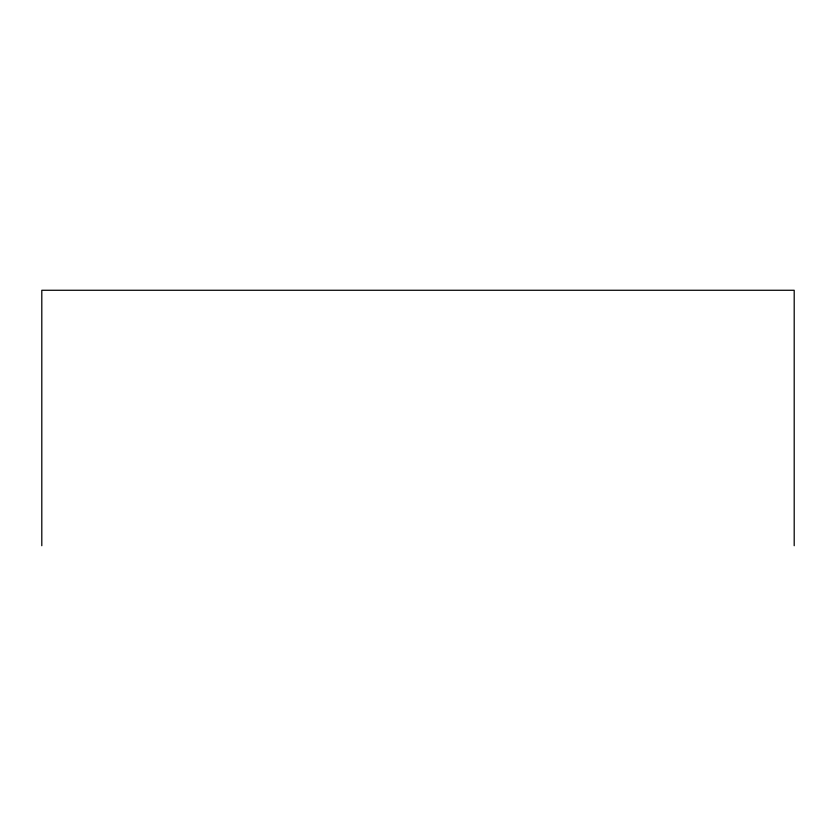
<?xml version="1.0" encoding="UTF-8"?>
<svg xmlns="http://www.w3.org/2000/svg" width="836" height="836" viewBox="0 0 836 836"><rect width="100%" height="100%" fill="white"/><g stroke="black" fill="none" stroke-linecap="round" stroke-linejoin="round"><path stroke-width="1.25" d="M794.2 545.73L794.2 290.27L41.8 290.27L41.8 545.73"/></g></svg>
